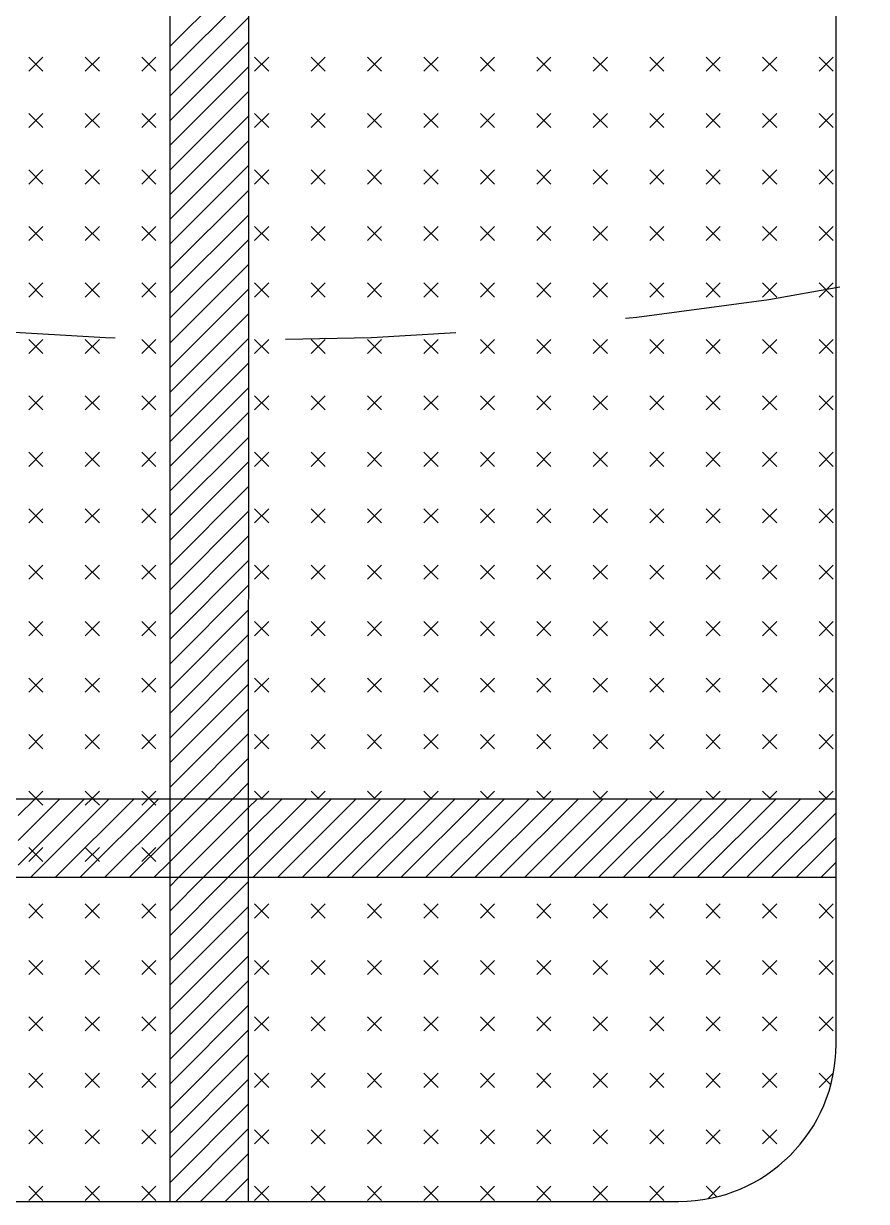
# Model space of a CAD drawing. Extents: x 877.3 to 905.5, y -378.9 to -356.4.
# Drawn here: x 879.249 to 879.744, y -369.296 to -368.605 of the extents above; entities that cross this region are included whole.
import ezdxf

# ---------------------------------------------------------------- set-up
doc = ezdxf.new("R2010")
doc.units = 0
doc.header["$LTSCALE"] = 0.01
doc.linetypes.add('DASHDOT', pattern=[25.4, 12.7, -6.35, 0, -6.35])
doc.layers.get('0').update_dxf_attribs({"linetype": 'CONTINUOUS'})

msp = doc.modelspace()

# ---------------------------------------------------------------- linework, layer by layer
at = {"color": 7}
for p, q in [((879.33508, -367.91316), (879.33502, -369.29636)), ((879.38118, -367.91316), (879.38113, -369.29636)), ((879.72604, -369.20416), (879.72609, -368.00539)), ((879.38116, -368.57273), (879.33505, -368.61884)), ((879.38116, -368.58722), (879.33505, -368.63333)), ((879.38116, -368.60171), (879.33505, -368.64782)), ((879.38115, -368.6162), (879.33505, -368.66231)), ((879.2606, -368.62497), (879.25232, -368.63325)), ((879.2606, -368.63325), (879.25232, -368.62497)), ((879.29372, -368.62497), (879.28544, -368.63325)), ((879.29372, -368.63325), (879.28544, -368.62497)), ((879.32685, -368.62497), (879.31857, -368.63325)), ((879.32685, -368.63325), (879.31857, -368.62497)), ((879.38115, -368.6307), (879.33505, -368.6768)), ((879.39309, -368.62497), (879.38481, -368.63325)), ((879.39309, -368.63325), (879.38481, -368.62497)), ((879.42622, -368.62497), (879.41794, -368.63325)), ((879.42622, -368.63325), (879.41794, -368.62497)), ((879.45934, -368.62497), (879.45106, -368.63325)), ((879.45934, -368.63325), (879.45106, -368.62497)), ((879.49247, -368.62497), (879.48419, -368.63325)), ((879.49247, -368.63325), (879.48419, -368.62497)), ((879.52559, -368.62497), (879.51731, -368.63325)), ((879.52559, -368.63325), (879.51731, -368.62497)), ((879.55871, -368.62497), (879.55043, -368.63325)), ((879.55871, -368.63325), (879.55043, -368.62497)), ((879.59184, -368.62497), (879.58356, -368.63325)), ((879.59184, -368.63325), (879.58356, -368.62497)), ((879.62496, -368.62497), (879.61668, -368.63325)), ((879.62496, -368.63325), (879.61668, -368.62497)), ((879.65809, -368.62497), (879.64981, -368.63325)), ((879.65809, -368.63325), (879.64981, -368.62497)), ((879.69121, -368.62497), (879.68293, -368.63325)), ((879.69121, -368.63325), (879.68293, -368.62497)), ((879.72433, -368.62497), (879.71605, -368.63325)), ((879.72433, -368.63325), (879.71605, -368.62497)), ((879.38115, -368.64519), (879.33505, -368.6913)), ((879.2606, -368.65809), (879.25232, -368.66637)), ((879.2606, -368.66637), (879.25232, -368.65809)), ((879.29372, -368.65809), (879.28544, -368.66637)), ((879.29372, -368.66637), (879.28544, -368.65809)), ((879.32685, -368.65809), (879.31857, -368.66637)), ((879.32685, -368.66637), (879.31857, -368.65809)), ((879.39309, -368.65809), (879.38481, -368.66637)), ((879.39309, -368.66637), (879.38481, -368.65809)), ((879.42622, -368.65809), (879.41794, -368.66637)), ((879.42622, -368.66637), (879.41794, -368.65809)), ((879.45934, -368.65809), (879.45106, -368.66637)), ((879.45934, -368.66637), (879.45106, -368.65809)), ((879.49247, -368.65809), (879.48419, -368.66637)), ((879.49247, -368.66637), (879.48419, -368.65809)), ((879.52559, -368.65809), (879.51731, -368.66637)), ((879.52559, -368.66637), (879.51731, -368.65809)), ((879.55871, -368.65809), (879.55043, -368.66637)), ((879.55871, -368.66637), (879.55043, -368.65809)), ((879.59184, -368.65809), (879.58356, -368.66637)), ((879.59184, -368.66637), (879.58356, -368.65809)), ((879.62496, -368.65809), (879.61668, -368.66637)), ((879.62496, -368.66637), (879.61668, -368.65809)), ((879.65809, -368.65809), (879.64981, -368.66637)), ((879.65809, -368.66637), (879.64981, -368.65809)), ((879.69121, -368.65809), (879.68293, -368.66637)), ((879.69121, -368.66637), (879.68293, -368.65809)), ((879.72433, -368.65809), (879.71605, -368.66637)), ((879.72433, -368.66637), (879.71605, -368.65809)), ((879.38115, -368.65968), (879.33504, -368.70579)), ((879.38115, -368.67417), (879.33504, -368.72028)), ((879.2606, -368.69121), (879.25232, -368.69949)), ((879.2606, -368.69949), (879.25232, -368.69121)), ((879.29372, -368.69121), (879.28544, -368.69949)), ((879.29372, -368.69949), (879.28544, -368.69121)), ((879.32685, -368.69121), (879.31857, -368.69949)), ((879.32685, -368.69949), (879.31857, -368.69121)), ((879.38115, -368.68867), (879.33504, -368.73477)), ((879.39309, -368.69121), (879.38481, -368.69949)), ((879.39309, -368.69949), (879.38481, -368.69121)), ((879.42622, -368.69121), (879.41794, -368.69949)), ((879.42622, -368.69949), (879.41794, -368.69121)), ((879.45934, -368.69121), (879.45106, -368.69949)), ((879.45934, -368.69949), (879.45106, -368.69121)), ((879.49247, -368.69121), (879.48419, -368.69949)), ((879.49247, -368.69949), (879.48419, -368.69121)), ((879.52559, -368.69121), (879.51731, -368.69949)), ((879.52559, -368.69949), (879.51731, -368.69121)), ((879.55871, -368.69121), (879.55043, -368.69949)), ((879.55871, -368.69949), (879.55043, -368.69121)), ((879.59184, -368.69121), (879.58356, -368.69949)), ((879.59184, -368.69949), (879.58356, -368.69121)), ((879.62496, -368.69121), (879.61668, -368.69949)), ((879.62496, -368.69949), (879.61668, -368.69121)), ((879.65809, -368.69121), (879.64981, -368.69949)), ((879.65809, -368.69949), (879.64981, -368.69121)), ((879.69121, -368.69121), (879.68293, -368.69949)), ((879.69121, -368.69949), (879.68293, -368.69121)), ((879.72433, -368.69121), (879.71605, -368.69949)), ((879.72433, -368.69949), (879.71605, -368.69121)), ((879.38115, -368.70316), (879.33504, -368.74927)), ((879.38115, -368.71765), (879.33504, -368.76376)), ((879.2606, -368.72434), (879.25232, -368.73262)), ((879.2606, -368.73262), (879.25232, -368.72434)), ((879.29372, -368.72434), (879.28544, -368.73262)), ((879.29372, -368.73262), (879.28544, -368.72434)), ((879.32685, -368.72434), (879.31857, -368.73262)), ((879.32685, -368.73262), (879.31857, -368.72434)), ((879.39309, -368.72434), (879.38481, -368.73262)), ((879.39309, -368.73262), (879.38481, -368.72434)), ((879.42622, -368.72434), (879.41794, -368.73262)), ((879.42622, -368.73262), (879.41794, -368.72434)), ((879.45934, -368.72434), (879.45106, -368.73262)), ((879.45934, -368.73262), (879.45106, -368.72434)), ((879.49247, -368.72434), (879.48419, -368.73262)), ((879.49247, -368.73262), (879.48419, -368.72434)), ((879.52559, -368.72434), (879.51731, -368.73262)), ((879.52559, -368.73262), (879.51731, -368.72434)), ((879.55871, -368.72434), (879.55043, -368.73262)), ((879.55871, -368.73262), (879.55043, -368.72434)), ((879.59184, -368.72434), (879.58356, -368.73262)), ((879.59184, -368.73262), (879.58356, -368.72434)), ((879.62496, -368.72434), (879.61668, -368.73262)), ((879.62496, -368.73262), (879.61668, -368.72434)), ((879.65809, -368.72434), (879.64981, -368.73262)), ((879.65809, -368.73262), (879.64981, -368.72434)), ((879.69121, -368.72434), (879.68293, -368.73262)), ((879.69121, -368.73262), (879.68293, -368.72434)), ((879.72433, -368.72434), (879.71605, -368.73262)), ((879.72433, -368.73262), (879.71605, -368.72434)), ((879.38115, -368.73214), (879.33504, -368.77825)), ((879.38115, -368.74663), (879.33504, -368.79274)), ((879.2606, -368.75746), (879.25232, -368.76574)), ((879.2606, -368.76574), (879.25232, -368.75746)), ((879.29372, -368.75746), (879.28544, -368.76574)), ((879.29372, -368.76574), (879.28544, -368.75746)), ((879.32685, -368.75746), (879.31857, -368.76574)), ((879.32685, -368.76574), (879.31857, -368.75746)), ((879.38115, -368.76113), (879.33504, -368.80724)), ((879.39309, -368.75746), (879.38481, -368.76574)), ((879.39309, -368.76574), (879.38481, -368.75746)), ((879.42622, -368.75746), (879.41794, -368.76574)), ((879.42622, -368.76574), (879.41794, -368.75746)), ((879.45934, -368.75746), (879.45106, -368.76574)), ((879.45934, -368.76574), (879.45106, -368.75746)), ((879.49247, -368.75746), (879.48419, -368.76574)), ((879.49247, -368.76574), (879.48419, -368.75746)), ((879.52559, -368.75746), (879.51731, -368.76574)), ((879.52559, -368.76574), (879.51731, -368.75746)), ((879.55871, -368.75746), (879.55043, -368.76574)), ((879.55871, -368.76574), (879.55043, -368.75746)), ((879.59184, -368.75746), (879.58356, -368.76574)), ((879.59184, -368.76574), (879.58356, -368.75746)), ((879.62496, -368.75746), (879.61668, -368.76574)), ((879.62496, -368.76574), (879.61668, -368.75746)), ((879.65809, -368.75746), (879.64981, -368.76574)), ((879.65809, -368.76574), (879.64981, -368.75746)), ((879.69121, -368.75746), (879.68293, -368.76574)), ((879.69121, -368.76574), (879.68293, -368.75746)), ((879.72433, -368.75746), (879.71605, -368.76574)), ((879.72433, -368.76574), (879.71605, -368.75746)), ((879.38115, -368.77562), (879.33504, -368.82173)), ((879.38115, -368.79011), (879.33504, -368.83622)), ((879.2606, -368.79059), (879.25232, -368.79887)), ((879.2606, -368.79887), (879.25232, -368.79059)), ((879.29372, -368.79059), (879.28544, -368.79887)), ((879.29372, -368.79887), (879.28544, -368.79059)), ((879.32685, -368.79059), (879.31857, -368.79887)), ((879.32685, -368.79887), (879.31857, -368.79059)), ((879.39309, -368.79059), (879.38481, -368.79887)), ((879.39309, -368.79887), (879.38481, -368.79059)), ((879.42622, -368.79059), (879.41794, -368.79887)), ((879.42622, -368.79887), (879.41794, -368.79059)), ((879.45934, -368.79059), (879.45106, -368.79887)), ((879.45934, -368.79887), (879.45106, -368.79059)), ((879.49247, -368.79059), (879.48419, -368.79887)), ((879.49247, -368.79887), (879.48419, -368.79059)), ((879.52559, -368.79059), (879.51731, -368.79887)), ((879.52559, -368.79887), (879.51731, -368.79059)), ((879.55871, -368.79059), (879.55043, -368.79887)), ((879.55871, -368.79887), (879.55043, -368.79059)), ((879.59184, -368.79059), (879.58356, -368.79887)), ((879.59184, -368.79887), (879.58356, -368.79059)), ((879.62496, -368.79059), (879.61668, -368.79887)), ((879.62496, -368.79887), (879.61668, -368.79059)), ((879.65809, -368.79059), (879.64981, -368.79887)), ((879.65809, -368.79887), (879.64981, -368.79059)), ((879.69121, -368.79059), (879.68293, -368.79887)), ((879.69121, -368.79887), (879.68293, -368.79059)), ((879.72433, -368.79059), (879.71605, -368.79887)), ((879.72433, -368.79887), (879.71605, -368.79059)), ((879.38115, -368.8046), (879.33504, -368.85071)), ((879.2606, -368.82371), (879.25232, -368.83199)), ((879.2606, -368.83199), (879.25232, -368.82371)), ((879.29372, -368.82371), (879.28544, -368.83199)), ((879.29372, -368.83199), (879.28544, -368.82371)), ((879.32685, -368.82371), (879.31857, -368.83199)), ((879.32685, -368.83199), (879.31857, -368.82371)), ((879.38115, -368.8191), (879.33504, -368.8652)), ((879.39309, -368.82371), (879.38481, -368.83199)), ((879.39309, -368.83199), (879.38481, -368.82371)), ((879.42622, -368.82371), (879.41794, -368.83199)), ((879.42622, -368.83199), (879.41794, -368.82371)), ((879.45934, -368.82371), (879.45106, -368.83199)), ((879.45934, -368.83199), (879.45106, -368.82371)), ((879.49247, -368.82371), (879.48419, -368.83199)), ((879.49247, -368.83199), (879.48419, -368.82371)), ((879.52559, -368.82371), (879.51731, -368.83199)), ((879.52559, -368.83199), (879.51731, -368.82371)), ((879.55871, -368.82371), (879.55043, -368.83199)), ((879.55871, -368.83199), (879.55043, -368.82371)), ((879.59184, -368.82371), (879.58356, -368.83199)), ((879.59184, -368.83199), (879.58356, -368.82371)), ((879.62496, -368.82371), (879.61668, -368.83199)), ((879.62496, -368.83199), (879.61668, -368.82371)), ((879.65809, -368.82371), (879.64981, -368.83199)), ((879.65809, -368.83199), (879.64981, -368.82371)), ((879.69121, -368.82371), (879.68293, -368.83199)), ((879.69121, -368.83199), (879.68293, -368.82371)), ((879.72433, -368.82371), (879.71605, -368.83199)), ((879.72433, -368.83199), (879.71605, -368.82371)), ((879.38115, -368.83359), (879.33504, -368.8797)), ((879.38115, -368.84808), (879.33504, -368.89419)), ((879.2606, -368.85683), (879.25232, -368.86511)), ((879.2606, -368.86511), (879.25232, -368.85683)), ((879.29372, -368.85683), (879.28544, -368.86511)), ((879.29372, -368.86511), (879.28544, -368.85683)), ((879.32685, -368.85683), (879.31857, -368.86511)), ((879.32685, -368.86511), (879.31857, -368.85683)), ((879.39309, -368.85683), (879.38481, -368.86511)), ((879.39309, -368.86511), (879.38481, -368.85683)), ((879.42622, -368.85683), (879.41794, -368.86511)), ((879.42622, -368.86511), (879.41794, -368.85683)), ((879.45934, -368.85683), (879.45106, -368.86511)), ((879.45934, -368.86511), (879.45106, -368.85683)), ((879.49247, -368.85683), (879.48419, -368.86511)), ((879.49247, -368.86511), (879.48419, -368.85683)), ((879.52559, -368.85683), (879.51731, -368.86511)), ((879.52559, -368.86511), (879.51731, -368.85683)), ((879.55871, -368.85683), (879.55043, -368.86511)), ((879.55871, -368.86511), (879.55043, -368.85683)), ((879.59184, -368.85683), (879.58356, -368.86511)), ((879.59184, -368.86511), (879.58356, -368.85683)), ((879.62496, -368.85683), (879.61668, -368.86511)), ((879.62496, -368.86511), (879.61668, -368.85683)), ((879.65809, -368.85683), (879.64981, -368.86511)), ((879.65809, -368.86511), (879.64981, -368.85683)), ((879.69121, -368.85683), (879.68293, -368.86511)), ((879.69121, -368.86511), (879.68293, -368.85683)), ((879.72433, -368.85683), (879.71605, -368.86511)), ((879.72433, -368.86511), (879.71605, -368.85683)), ((879.38114, -368.86257), (879.33504, -368.90868)), ((879.38114, -368.87706), (879.33504, -368.92317)), ((879.2606, -368.88996), (879.25232, -368.89824)), ((879.2606, -368.89824), (879.25232, -368.88996)), ((879.29372, -368.88996), (879.28544, -368.89824)), ((879.29372, -368.89824), (879.28544, -368.88996)), ((879.32685, -368.88996), (879.31857, -368.89824)), ((879.32685, -368.89824), (879.31857, -368.88996)), ((879.38114, -368.89156), (879.33504, -368.93767)), ((879.39309, -368.88996), (879.38481, -368.89824)), ((879.39309, -368.89824), (879.38481, -368.88996)), ((879.42622, -368.88996), (879.41794, -368.89824)), ((879.42622, -368.89824), (879.41794, -368.88996)), ((879.45934, -368.88996), (879.45106, -368.89824)), ((879.45934, -368.89824), (879.45106, -368.88996)), ((879.49247, -368.88996), (879.48419, -368.89824)), ((879.49247, -368.89824), (879.48419, -368.88996)), ((879.52559, -368.88996), (879.51731, -368.89824)), ((879.52559, -368.89824), (879.51731, -368.88996)), ((879.55871, -368.88996), (879.55043, -368.89824)), ((879.55871, -368.89824), (879.55043, -368.88996)), ((879.59184, -368.88996), (879.58356, -368.89824)), ((879.59184, -368.89824), (879.58356, -368.88996)), ((879.62496, -368.88996), (879.61668, -368.89824)), ((879.62496, -368.89824), (879.61668, -368.88996)), ((879.65809, -368.88996), (879.64981, -368.89824)), ((879.65809, -368.89824), (879.64981, -368.88996)), ((879.69121, -368.88996), (879.68293, -368.89824)), ((879.69121, -368.89824), (879.68293, -368.88996)), ((879.72433, -368.88996), (879.71605, -368.89824)), ((879.72433, -368.89824), (879.71605, -368.88996)), ((879.38114, -368.90605), (879.33503, -368.95216)), ((879.38114, -368.92054), (879.33503, -368.96665)), ((879.2606, -368.92308), (879.25232, -368.93136)), ((879.2606, -368.93136), (879.25232, -368.92308)), ((879.29372, -368.92308), (879.28544, -368.93136)), ((879.29372, -368.93136), (879.28544, -368.92308)), ((879.32685, -368.92308), (879.31857, -368.93136)), ((879.32685, -368.93136), (879.31857, -368.92308)), ((879.39309, -368.92308), (879.38481, -368.93136)), ((879.39309, -368.93136), (879.38481, -368.92308)), ((879.42622, -368.92308), (879.41794, -368.93136)), ((879.42622, -368.93136), (879.41794, -368.92308)), ((879.45934, -368.92308), (879.45106, -368.93136)), ((879.45934, -368.93136), (879.45106, -368.92308)), ((879.49247, -368.92308), (879.48419, -368.93136)), ((879.49247, -368.93136), (879.48419, -368.92308)), ((879.52559, -368.92308), (879.51731, -368.93136)), ((879.52559, -368.93136), (879.51731, -368.92308)), ((879.55871, -368.92308), (879.55043, -368.93136)), ((879.55871, -368.93136), (879.55043, -368.92308)), ((879.59184, -368.92308), (879.58356, -368.93136)), ((879.59184, -368.93136), (879.58356, -368.92308)), ((879.62496, -368.92308), (879.61668, -368.93136)), ((879.62496, -368.93136), (879.61668, -368.92308)), ((879.65809, -368.92308), (879.64981, -368.93136)), ((879.65809, -368.93136), (879.64981, -368.92308)), ((879.69121, -368.92308), (879.68293, -368.93136)), ((879.69121, -368.93136), (879.68293, -368.92308)), ((879.72433, -368.92308), (879.71605, -368.93136)), ((879.72433, -368.93136), (879.71605, -368.92308)), ((879.38114, -368.93503), (879.33503, -368.98114)), ((879.38114, -368.94953), (879.33503, -368.99563)), ((879.2606, -368.9562), (879.25232, -368.96449)), ((879.2606, -368.96449), (879.25232, -368.9562)), ((879.29372, -368.9562), (879.28544, -368.96449)), ((879.29372, -368.96449), (879.28544, -368.9562)), ((879.32685, -368.9562), (879.31857, -368.96449)), ((879.32685, -368.96449), (879.31857, -368.9562)), ((879.39309, -368.9562), (879.38481, -368.96449)), ((879.39309, -368.96449), (879.38481, -368.9562)), ((879.42622, -368.9562), (879.41794, -368.96449)), ((879.42622, -368.96449), (879.41794, -368.9562)), ((879.45934, -368.9562), (879.45106, -368.96449)), ((879.45934, -368.96449), (879.45106, -368.9562)), ((879.49247, -368.9562), (879.48419, -368.96449)), ((879.49247, -368.96449), (879.48419, -368.9562)), ((879.52559, -368.9562), (879.51731, -368.96449)), ((879.52559, -368.96449), (879.51731, -368.9562)), ((879.55871, -368.9562), (879.55043, -368.96449)), ((879.55871, -368.96449), (879.55043, -368.9562)), ((879.59184, -368.9562), (879.58356, -368.96449)), ((879.59184, -368.96449), (879.58356, -368.9562)), ((879.62496, -368.9562), (879.61668, -368.96449)), ((879.62496, -368.96449), (879.61668, -368.9562)), ((879.65809, -368.9562), (879.64981, -368.96449)), ((879.65809, -368.96449), (879.64981, -368.9562)), ((879.69121, -368.9562), (879.68293, -368.96449)), ((879.69121, -368.96449), (879.68293, -368.9562)), ((879.72433, -368.9562), (879.71605, -368.96449)), ((879.72433, -368.96449), (879.71605, -368.9562)), ((879.38114, -368.96402), (879.33503, -369.01013)), ((879.38114, -368.97851), (879.33503, -369.02462)), ((879.2606, -368.98933), (879.25232, -368.99761)), ((879.2606, -368.99761), (879.25232, -368.98933)), ((879.29372, -368.98933), (879.28544, -368.99761)), ((879.29372, -368.99761), (879.28544, -368.98933)), ((879.32685, -368.98933), (879.31857, -368.99761)), ((879.32685, -368.99761), (879.31857, -368.98933)), ((879.39309, -368.98933), (879.38481, -368.99761)), ((879.39309, -368.99761), (879.38481, -368.98933)), ((879.42622, -368.98933), (879.41794, -368.99761)), ((879.42622, -368.99761), (879.41794, -368.98933)), ((879.45934, -368.98933), (879.45106, -368.99761)), ((879.45934, -368.99761), (879.45106, -368.98933)), ((879.49247, -368.98933), (879.48419, -368.99761)), ((879.49247, -368.99761), (879.48419, -368.98933)), ((879.52559, -368.98933), (879.51731, -368.99761)), ((879.52559, -368.99761), (879.51731, -368.98933)), ((879.55871, -368.98933), (879.55043, -368.99761)), ((879.55871, -368.99761), (879.55043, -368.98933)), ((879.59184, -368.98933), (879.58356, -368.99761)), ((879.59184, -368.99761), (879.58356, -368.98933)), ((879.62496, -368.98933), (879.61668, -368.99761)), ((879.62496, -368.99761), (879.61668, -368.98933)), ((879.65809, -368.98933), (879.64981, -368.99761)), ((879.65809, -368.99761), (879.64981, -368.98933)), ((879.69121, -368.98933), (879.68293, -368.99761)), ((879.69121, -368.99761), (879.68293, -368.98933)), ((879.72433, -368.98933), (879.71605, -368.99761)), ((879.72433, -368.99761), (879.71605, -368.98933)), ((879.38114, -368.993), (879.33503, -369.03911)), ((879.38114, -369.0075), (879.33503, -369.0536)), ((879.2606, -369.02245), (879.25232, -369.03073)), ((879.2606, -369.03073), (879.25232, -369.02245)), ((879.29372, -369.02245), (879.28544, -369.03073)), ((879.29372, -369.03073), (879.28544, -369.02245)), ((879.32685, -369.02245), (879.31857, -369.03073)), ((879.32685, -369.03073), (879.31857, -369.02245)), ((879.38114, -369.02199), (879.34306, -369.06007)), ((879.39309, -369.02245), (879.38481, -369.03073)), ((879.39309, -369.03073), (879.38481, -369.02245)), ((879.42622, -369.02245), (879.41794, -369.03073)), ((879.42622, -369.03073), (879.41794, -369.02245)), ((879.45934, -369.02245), (879.45106, -369.03073)), ((879.45934, -369.03073), (879.45106, -369.02245)), ((879.49247, -369.02245), (879.48419, -369.03073)), ((879.49247, -369.03073), (879.48419, -369.02245)), ((879.52559, -369.02245), (879.51731, -369.03073)), ((879.52559, -369.03073), (879.51731, -369.02245)), ((879.55871, -369.02245), (879.55043, -369.03073)), ((879.55871, -369.03073), (879.55043, -369.02245)), ((879.59184, -369.02245), (879.58356, -369.03073)), ((879.59184, -369.03073), (879.58356, -369.02245)), ((879.62496, -369.02245), (879.61668, -369.03073)), ((879.62496, -369.03073), (879.61668, -369.02245)), ((879.65809, -369.02245), (879.64981, -369.03073)), ((879.65809, -369.03073), (879.64981, -369.02245)), ((879.69121, -369.02245), (879.68293, -369.03073)), ((879.69121, -369.03073), (879.68293, -369.02245)), ((879.72433, -369.02245), (879.71605, -369.03073)), ((879.72433, -369.03073), (879.71605, -369.02245)), ((879.38114, -369.03648), (879.35755, -369.06007)), ((879.38114, -369.05097), (879.37204, -369.06007)), ((879.25681, -369.06007), (879.25232, -369.05558)), ((879.2606, -369.05558), (879.25611, -369.06007)), ((879.28993, -369.06007), (879.28544, -369.05558)), ((879.29372, -369.05558), (879.28923, -369.06007)), ((879.32306, -369.06007), (879.31857, -369.05558)), ((879.32685, -369.05558), (879.32235, -369.06007)), ((879.38931, -369.06007), (879.38481, -369.05558)), ((879.39309, -369.05558), (879.3886, -369.06007)), ((879.42243, -369.06007), (879.41794, -369.05558)), ((879.42622, -369.05558), (879.42172, -369.06007)), ((879.45556, -369.06007), (879.45106, -369.05558)), ((879.45934, -369.05558), (879.45484, -369.06007)), ((879.48869, -369.06008), (879.48419, -369.05558)), ((879.49247, -369.05558), (879.48797, -369.06008)), ((879.52181, -369.06008), (879.51731, -369.05558)), ((879.52559, -369.05558), (879.52109, -369.06008)), ((879.55494, -369.06008), (879.55043, -369.05558)), ((879.55871, -369.05558), (879.55421, -369.06008)), ((879.58806, -369.06008), (879.58356, -369.05558)), ((879.59184, -369.05558), (879.58733, -369.06008)), ((879.62119, -369.06008), (879.61668, -369.05558)), ((879.62496, -369.05558), (879.62046, -369.06008)), ((879.65431, -369.06008), (879.64981, -369.05558)), ((879.65809, -369.05558), (879.65358, -369.06008)), ((879.68744, -369.06008), (879.68293, -369.05558)), ((879.69121, -369.05558), (879.6867, -369.06008)), ((879.72056, -369.06009), (879.71605, -369.05558)), ((879.72433, -369.05558), (879.71982, -369.06009)), ((878.36825, -369.06003), (879.72605, -369.06009)), ((879.28509, -369.06007), (879.24614, -369.09902)), ((879.2706, -369.06007), (879.24614, -369.08452)), ((879.25611, -369.06007), (879.24614, -369.07003)), ((879.25611, -369.06007), (879.25232, -369.06386)), ((879.29958, -369.06007), (879.25348, -369.10617)), ((879.2606, -369.06386), (879.25681, -369.06007)), ((879.31407, -369.06007), (879.26797, -369.10617)), ((879.32856, -369.06007), (879.28246, -369.10617)), ((879.28923, -369.06007), (879.28544, -369.06386)), ((879.29372, -369.06386), (879.28993, -369.06007)), ((879.32235, -369.06007), (879.31857, -369.06386)), ((879.32685, -369.06386), (879.32306, -369.06007)), ((879.37204, -369.06007), (879.33503, -369.09708)), ((879.35755, -369.06007), (879.33503, -369.08259)), ((879.34306, -369.06007), (879.33503, -369.0681)), ((879.38114, -369.06546), (879.34042, -369.10618)), ((879.41551, -369.06007), (879.38114, -369.09445)), ((879.40102, -369.06007), (879.38114, -369.07996)), ((879.38653, -369.06007), (879.38114, -369.06546)), ((879.43, -369.06007), (879.3839, -369.10618)), ((879.44449, -369.06007), (879.39839, -369.10618)), ((879.45898, -369.06007), (879.41288, -369.10618)), ((879.47348, -369.06008), (879.42737, -369.10618)), ((879.48797, -369.06008), (879.44186, -369.10618)), ((879.50246, -369.06008), (879.45635, -369.10618)), ((879.51695, -369.06008), (879.47084, -369.10618)), ((879.53144, -369.06008), (879.48534, -369.10618)), ((879.54593, -369.06008), (879.49983, -369.10618)), ((879.56042, -369.06008), (879.51432, -369.10618)), ((879.57491, -369.06008), (879.52881, -369.10618)), ((879.5894, -369.06008), (879.5433, -369.10618)), ((879.6039, -369.06008), (879.55779, -369.10619)), ((879.61839, -369.06008), (879.57228, -369.10619)), ((879.63288, -369.06008), (879.58677, -369.10619)), ((879.64737, -369.06008), (879.60126, -369.10619)), ((879.66186, -369.06008), (879.61576, -369.10619)), ((879.67635, -369.06008), (879.63025, -369.10619)), ((879.69084, -369.06008), (879.64474, -369.10619)), ((879.70533, -369.06009), (879.65923, -369.10619)), ((879.71982, -369.06009), (879.67372, -369.10619)), ((879.33503, -369.0681), (879.29695, -369.10617)), ((879.72605, -369.06836), (879.68821, -369.10619)), ((879.38114, -369.07996), (879.35492, -369.10618)), ((879.33503, -369.08259), (879.31144, -369.10618)), ((879.72605, -369.08285), (879.7027, -369.10619)), ((879.2606, -369.0887), (879.25232, -369.09698)), ((879.2606, -369.09698), (879.25232, -369.0887)), ((879.29372, -369.0887), (879.28544, -369.09698)), ((879.29372, -369.09698), (879.28544, -369.0887)), ((879.32685, -369.0887), (879.31857, -369.09698)), ((879.32685, -369.09698), (879.31857, -369.0887)), ((879.33503, -369.09708), (879.32593, -369.10618)), ((879.38114, -369.09445), (879.36941, -369.10618)), ((879.72605, -369.09734), (879.71719, -369.10619)), ((878.36824, -369.10614), (879.72605, -369.10619)), ((879.36941, -369.10618), (879.33503, -369.14056)), ((879.35492, -369.10618), (879.33503, -369.12607)), ((879.34042, -369.10618), (879.33503, -369.11157)), ((879.38113, -369.10894), (879.33503, -369.15505)), ((879.2606, -369.12182), (879.25232, -369.13011)), ((879.2606, -369.13011), (879.25232, -369.12182)), ((879.29372, -369.12182), (879.28544, -369.13011)), ((879.29372, -369.13011), (879.28544, -369.12182)), ((879.32685, -369.12182), (879.31857, -369.13011)), ((879.32685, -369.13011), (879.31857, -369.12182)), ((879.39309, -369.12182), (879.38481, -369.13011)), ((879.39309, -369.13011), (879.38481, -369.12182)), ((879.42622, -369.12182), (879.41794, -369.13011)), ((879.42622, -369.13011), (879.41794, -369.12182)), ((879.45934, -369.12182), (879.45106, -369.13011)), ((879.45934, -369.13011), (879.45106, -369.12182)), ((879.49247, -369.12182), (879.48419, -369.13011)), ((879.49247, -369.13011), (879.48419, -369.12182)), ((879.52559, -369.12182), (879.51731, -369.13011)), ((879.52559, -369.13011), (879.51731, -369.12182)), ((879.55871, -369.12182), (879.55043, -369.13011)), ((879.55871, -369.13011), (879.55043, -369.12182)), ((879.59184, -369.12182), (879.58356, -369.13011)), ((879.59184, -369.13011), (879.58356, -369.12182)), ((879.62496, -369.12182), (879.61668, -369.13011)), ((879.62496, -369.13011), (879.61668, -369.12182)), ((879.65809, -369.12182), (879.64981, -369.13011)), ((879.65809, -369.13011), (879.64981, -369.12182)), ((879.69121, -369.12182), (879.68293, -369.13011)), ((879.69121, -369.13011), (879.68293, -369.12182)), ((879.72433, -369.12182), (879.71605, -369.13011)), ((879.72433, -369.13011), (879.71605, -369.12182)), ((879.38113, -369.12343), (879.33503, -369.16954)), ((879.38113, -369.13793), (879.33502, -369.18403)), ((879.2606, -369.15495), (879.25232, -369.16323)), ((879.2606, -369.16323), (879.25232, -369.15495)), ((879.29372, -369.15495), (879.28544, -369.16323)), ((879.29372, -369.16323), (879.28544, -369.15495)), ((879.32685, -369.15495), (879.31857, -369.16323)), ((879.32685, -369.16323), (879.31857, -369.15495)), ((879.38113, -369.15242), (879.33502, -369.19853)), ((879.39309, -369.15495), (879.38481, -369.16323)), ((879.39309, -369.16323), (879.38481, -369.15495)), ((879.42622, -369.15495), (879.41794, -369.16323)), ((879.42622, -369.16323), (879.41794, -369.15495)), ((879.45934, -369.15495), (879.45106, -369.16323)), ((879.45934, -369.16323), (879.45106, -369.15495)), ((879.49247, -369.15495), (879.48419, -369.16323)), ((879.49247, -369.16323), (879.48419, -369.15495)), ((879.52559, -369.15495), (879.51731, -369.16323)), ((879.52559, -369.16323), (879.51731, -369.15495)), ((879.55871, -369.15495), (879.55043, -369.16323)), ((879.55871, -369.16323), (879.55043, -369.15495)), ((879.59184, -369.15495), (879.58356, -369.16323)), ((879.59184, -369.16323), (879.58356, -369.15495)), ((879.62496, -369.15495), (879.61668, -369.16323)), ((879.62496, -369.16323), (879.61668, -369.15495)), ((879.65809, -369.15495), (879.64981, -369.16323)), ((879.65809, -369.16323), (879.64981, -369.15495)), ((879.69121, -369.15495), (879.68293, -369.16323)), ((879.69121, -369.16323), (879.68293, -369.15495)), ((879.72433, -369.15495), (879.71605, -369.16323)), ((879.72433, -369.16323), (879.71605, -369.15495)), ((879.38113, -369.16691), (879.33502, -369.21302)), ((879.38113, -369.1814), (879.33502, -369.22751)), ((879.2606, -369.18807), (879.25232, -369.19635)), ((879.2606, -369.19635), (879.25232, -369.18807)), ((879.29372, -369.18807), (879.28544, -369.19635)), ((879.29372, -369.19635), (879.28544, -369.18807)), ((879.32685, -369.18807), (879.31857, -369.19635)), ((879.32685, -369.19635), (879.31857, -369.18807)), ((879.39309, -369.18807), (879.38481, -369.19635)), ((879.39309, -369.19635), (879.38481, -369.18807)), ((879.42622, -369.18807), (879.41794, -369.19635)), ((879.42622, -369.19635), (879.41794, -369.18807)), ((879.45934, -369.18807), (879.45106, -369.19635)), ((879.45934, -369.19635), (879.45106, -369.18807)), ((879.49247, -369.18807), (879.48419, -369.19635)), ((879.49247, -369.19635), (879.48419, -369.18807)), ((879.52559, -369.18807), (879.51731, -369.19635)), ((879.52559, -369.19635), (879.51731, -369.18807)), ((879.55871, -369.18807), (879.55043, -369.19635)), ((879.55871, -369.19635), (879.55043, -369.18807)), ((879.59184, -369.18807), (879.58356, -369.19635)), ((879.59184, -369.19635), (879.58356, -369.18807)), ((879.62496, -369.18807), (879.61668, -369.19635)), ((879.62496, -369.19635), (879.61668, -369.18807)), ((879.65809, -369.18807), (879.64981, -369.19635)), ((879.65809, -369.19635), (879.64981, -369.18807)), ((879.69121, -369.18807), (879.68293, -369.19635)), ((879.69121, -369.19635), (879.68293, -369.18807)), ((879.72433, -369.18807), (879.71605, -369.19635)), ((879.72433, -369.19635), (879.71605, -369.18807)), ((879.38113, -369.1959), (879.33502, -369.242)), ((879.38113, -369.21039), (879.33502, -369.2565)), ((879.2606, -369.2212), (879.25232, -369.22948)), ((879.2606, -369.22948), (879.25232, -369.2212)), ((879.29372, -369.2212), (879.28544, -369.22948)), ((879.29372, -369.22948), (879.28544, -369.2212)), ((879.32685, -369.2212), (879.31857, -369.22948)), ((879.32685, -369.22948), (879.31857, -369.2212)), ((879.38113, -369.22488), (879.33502, -369.27099)), ((879.39309, -369.2212), (879.38481, -369.22948)), ((879.39309, -369.22948), (879.38481, -369.2212)), ((879.42622, -369.2212), (879.41794, -369.22948)), ((879.42622, -369.22948), (879.41794, -369.2212)), ((879.45934, -369.2212), (879.45106, -369.22948)), ((879.45934, -369.22948), (879.45106, -369.2212)), ((879.49247, -369.2212), (879.48419, -369.22948)), ((879.49247, -369.22948), (879.48419, -369.2212)), ((879.52559, -369.2212), (879.51731, -369.22948)), ((879.52559, -369.22948), (879.51731, -369.2212)), ((879.55871, -369.2212), (879.55043, -369.22948)), ((879.55871, -369.22948), (879.55043, -369.2212)), ((879.59184, -369.2212), (879.58356, -369.22948)), ((879.59184, -369.22948), (879.58356, -369.2212)), ((879.62496, -369.2212), (879.61668, -369.22948)), ((879.62496, -369.22948), (879.61668, -369.2212)), ((879.65809, -369.2212), (879.64981, -369.22948)), ((879.65809, -369.22948), (879.64981, -369.2212)), ((879.69121, -369.2212), (879.68293, -369.22948)), ((879.69121, -369.22948), (879.68293, -369.2212)), ((879.72433, -369.2212), (879.71605, -369.22948)), ((879.7229, -369.22804), (879.71605, -369.2212)), ((879.38113, -369.23937), (879.33502, -369.28548)), ((879.2606, -369.25432), (879.25232, -369.2626)), ((879.2606, -369.2626), (879.25232, -369.25432)), ((879.29372, -369.25432), (879.28544, -369.2626)), ((879.29372, -369.2626), (879.28544, -369.25432)), ((879.32685, -369.25432), (879.31857, -369.2626)), ((879.32685, -369.2626), (879.31857, -369.25432)), ((879.38113, -369.25386), (879.33864, -369.29636)), ((879.39309, -369.25432), (879.38481, -369.2626)), ((879.39309, -369.2626), (879.38481, -369.25432)), ((879.42622, -369.25432), (879.41794, -369.2626)), ((879.42622, -369.2626), (879.41794, -369.25432)), ((879.45934, -369.25432), (879.45106, -369.2626)), ((879.45934, -369.2626), (879.45106, -369.25432)), ((879.49247, -369.25432), (879.48419, -369.2626)), ((879.49247, -369.2626), (879.48419, -369.25432)), ((879.52559, -369.25432), (879.51731, -369.2626)), ((879.52559, -369.2626), (879.51731, -369.25432)), ((879.55871, -369.25432), (879.55043, -369.2626)), ((879.55871, -369.2626), (879.55043, -369.25432)), ((879.59184, -369.25432), (879.58356, -369.2626)), ((879.59184, -369.2626), (879.58356, -369.25432)), ((879.62496, -369.25432), (879.61668, -369.2626)), ((879.62496, -369.2626), (879.61668, -369.25432)), ((879.65809, -369.25432), (879.64981, -369.2626)), ((879.65809, -369.2626), (879.64981, -369.25432)), ((879.69121, -369.25432), (879.68293, -369.2626)), ((879.69121, -369.2626), (879.68293, -369.25432)), ((879.38113, -369.26836), (879.35313, -369.29636)), ((879.2606, -369.28744), (879.25232, -369.29572)), ((879.2606, -369.29572), (879.25232, -369.28744)), ((879.29372, -369.28744), (879.28544, -369.29572)), ((879.29372, -369.29572), (879.28544, -369.28744)), ((879.32685, -369.28744), (879.31857, -369.29572)), ((879.32685, -369.29572), (879.31857, -369.28744)), ((879.38113, -369.28285), (879.36762, -369.29636)), ((879.39309, -369.28744), (879.38481, -369.29572)), ((879.39309, -369.29572), (879.38481, -369.28744)), ((879.42622, -369.28744), (879.41794, -369.29572)), ((879.42622, -369.29572), (879.41794, -369.28744)), ((879.45934, -369.28744), (879.45106, -369.29572)), ((879.45934, -369.29572), (879.45106, -369.28744)), ((879.49247, -369.28744), (879.48419, -369.29572)), ((879.49247, -369.29572), (879.48419, -369.28744)), ((879.52559, -369.28744), (879.51731, -369.29572)), ((879.52559, -369.29572), (879.51731, -369.28744)), ((879.55871, -369.28744), (879.55043, -369.29572)), ((879.55871, -369.29572), (879.55043, -369.28744)), ((879.59184, -369.28744), (879.58356, -369.29572)), ((879.59184, -369.29572), (879.58356, -369.28744)), ((879.62496, -369.28744), (879.61668, -369.29572)), ((879.62496, -369.29572), (879.61668, -369.28744)), ((879.65602, -369.29366), (879.64981, -369.28744)), ((879.65809, -369.28744), (879.65072, -369.29481)), ((877.97399, -369.2963), (879.63382, -369.29637))]:
    msp.add_line(p, q, dxfattribs=at)
at = {"color": 7, "linetype": 'DASHDOT'}
msp.add_arc((879.3754, -366.75331), 2.03769, 252.38635, 287.61365, dxfattribs=at)
at = {"color": 7}
msp.add_arc((879.63383, -369.20416), 0.09221, 269.99767, 359.99767, dxfattribs=at)

doc.saveas('drawing.dxf')
